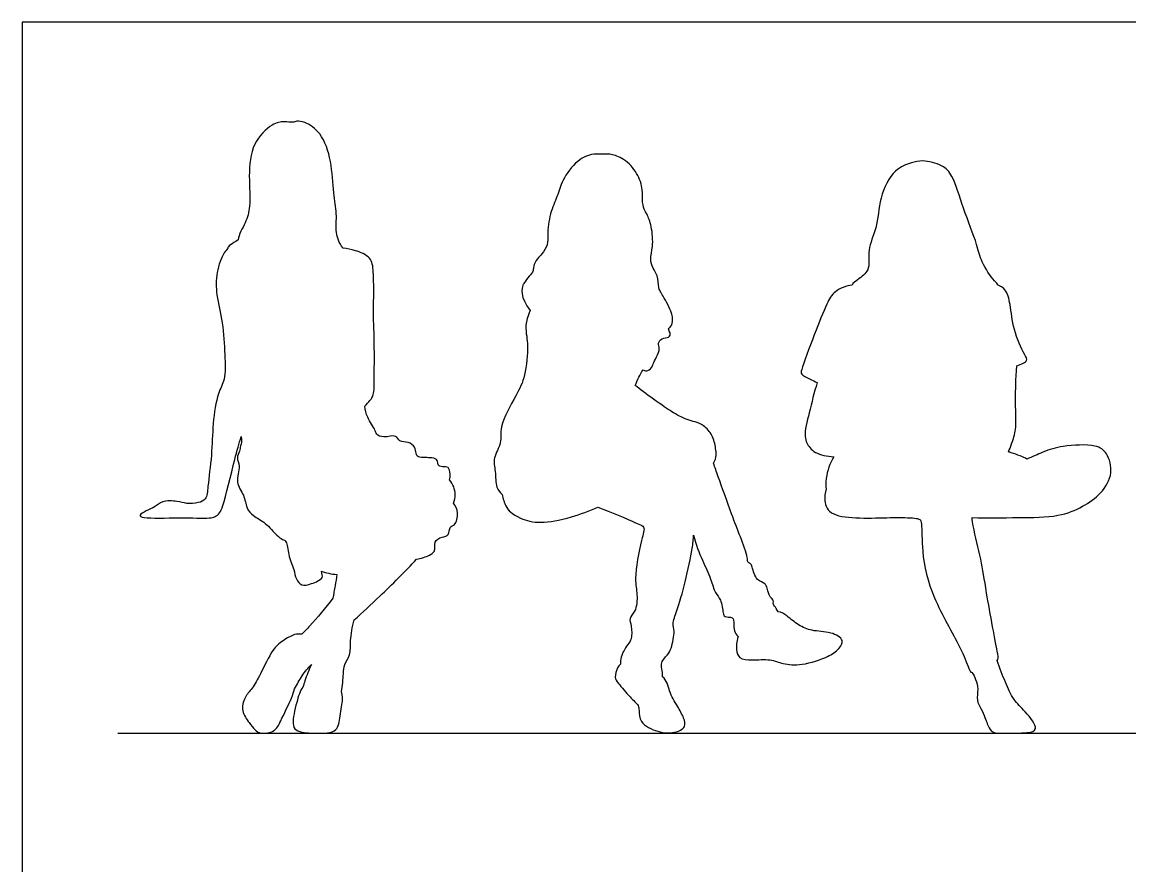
# Model space of a CAD drawing. Header units: millimetres. Extents: x 11.2 to 50.9, y -0.3 to 14.1.
# Drawn here: x 32.933 to 35.286, y 12.163 to 13.955 of the extents above; entities that cross this region are included whole.
import ezdxf

# ---------------------------------------------------------------- set-up
doc = ezdxf.new("R2010")
doc.units = ezdxf.units.MM
for name, color, linetype, true_color in [('AG-DIAGRAM', 7, 'Continuous', 0xfecc66), ('AG-OUTLINE', 7, 'Continuous', 0x8000ff), ('X-VPRT', 6, 'Continuous', 0xff00ff)]:
    doc.layers.add(name, color=color, linetype=linetype, true_color=true_color)

msp = doc.modelspace()

# ---------------------------------------------------------------- linework, layer by layer
at = {"layer": 'AG-DIAGRAM'}
msp.add_line((33.1366, 12.4451), (40.5802, 12.4451), dxfattribs=at)
at = {"layer": 'AG-OUTLINE'}
for points, knots in [([(33.6153, 13.4751), (33.6056, 13.4877), (33.5983, 13.5092), (33.6027, 13.5496), (33.5933, 13.5935), (33.5915, 13.6598), (33.5711, 13.7196), (33.5361, 13.7437), (33.5169, 13.746), (33.5079, 13.7417), (33.4892, 13.7456), (33.4619, 13.7394), (33.4197, 13.6975), (33.4138, 13.6296), (33.4192, 13.5648), (33.4093, 13.5306), (33.3936, 13.5048), (33.3921, 13.4927)], [-9.049458, -9.049458, -9.049458, -9.049458, -8.724584, -8.355825, -7.963393, -7.483995, -7.020519, -6.651099, -6.408079, -6.231962, -5.987247, -5.68397, -5.250193, -4.764567, -4.295978, -3.941168, -3.590345, -3.590345, -3.590345, -3.590345]), ([(34.2523, 13.2168), (34.2589, 13.2125), (34.268, 13.2137), (34.2778, 13.2395), (34.2894, 13.2598), (34.2826, 13.2709), (34.29, 13.2852), (34.3019, 13.2838), (34.3159, 13.2929), (34.3017, 13.3026), (34.3149, 13.3109), (34.3191, 13.3321), (34.2956, 13.3719), (34.29, 13.3813), (34.2843, 13.3914), (34.284, 13.4175), (34.2724, 13.4325), (34.2662, 13.4525), (34.2742, 13.4794), (34.2712, 13.5199), (34.2615, 13.547), (34.2555, 13.5537), (34.2494, 13.5741), (34.2526, 13.6002), (34.2407, 13.6355), (34.2136, 13.6658), (34.1848, 13.6756), (34.1737, 13.6741), (34.1451, 13.6773), (34.1109, 13.6629), (34.0795, 13.6206), (34.0704, 13.5851), (34.0534, 13.5494), (34.0486, 13.505), (34.0511, 13.4837), (34.0375, 13.4621), (34.0275, 13.4537), (34.0185, 13.4373), (34.0198, 13.4264), (34.0102, 13.4158), (33.9984, 13.4004), (33.9953, 13.3935), (33.9894, 13.372), (34.0125, 13.3427)], [11.30698, 11.30698, 11.30698, 11.30698, 11.955087, 12.128346, 12.329925, 12.539823, 12.761195, 13.128501, 13.295959, 14.250089, 14.422203, 15.530206, 16.312651, 16.493713, 16.684926, 16.965003, 17.209521, 17.455473, 17.749512, 18.113653, 18.406932, 18.570887, 18.817981, 19.107721, 19.446235, 19.806106, 20.102617, 20.288595, 20.57746, 20.918034, 21.318381, 21.658743, 22.012482, 22.38356, 22.647401, 22.899676, 23.105431, 23.340937, 23.515018, 23.758147, 24.021031, 24.291208, 25.655343, 25.655343, 25.655343, 25.655343]), ([(35.0047, 13.3974), (35.0057, 13.399), (34.9946, 13.4088), (34.9689, 13.4471), (34.9621, 13.4841), (34.9313, 13.5594), (34.9119, 13.6281), (34.8891, 13.653), (34.8458, 13.6631), (34.8218, 13.6569), (34.7823, 13.643), (34.7529, 13.5817), (34.7507, 13.5187), (34.7271, 13.4734), (34.7361, 13.4318), (34.714, 13.4115), (34.6958, 13.4007), (34.6963, 13.397)], [-8.254625, -8.254625, -8.254625, -8.254625, -8.07843, -7.67795, -7.31454, -6.788984, -6.297617, -5.970945, -5.598664, -5.309077, -4.950682, -4.483591, -4.01806, -3.609864, -3.25257, -2.937187, -2.676786, -2.676786, -2.676786, -2.676786]), ([(33.3921, 13.4927), (33.3786, 13.4849), (33.3679, 13.4766), (33.3705, 13.4751), (33.3712, 13.4749)], [0, 0, 0, 0, 0.3945823, 0.4712186, 0.4712186, 0.4712186, 0.4712186]), ([(33.3712, 13.4749), (33.3682, 13.4723), (33.359, 13.4625), (33.3441, 13.4224), (33.3452, 13.3752), (33.3606, 13.3165), (33.3638, 13.251), (33.3659, 13.1958), (33.3473, 13.1669), (33.3375, 13.1007), (33.3369, 13.0373), (33.3275, 12.9721), (33.3261, 12.9414), (33.3074, 12.9335), (33.2824, 12.932), (33.2629, 12.9383), (33.2304, 12.9397), (33.2156, 12.9246), (33.1985, 12.9188), (33.1794, 12.9073), (33.1954, 12.9006), (33.2685, 12.9034), (33.329, 12.9012), (33.3431, 12.9037), (33.3537, 12.9135), (33.3617, 12.9299), (33.3833, 13.0226), (33.3941, 13.0602), (33.3985, 13.0754)], [-8.930972, -8.930972, -8.930972, -8.930972, -8.768563, -8.387795, -7.991302, -7.546924, -7.075253, -6.661026, -6.33244, -5.873994, -5.403157, -4.93582, -4.6261, -4.389612, -4.107783, -3.841702, -3.526765, -3.267426, -3.017463, -2.80924, -2.622471, -2.140925, -1.690031, -1.484663, -1.285892, -1.044007, -0.464716, -0.106769, -0.106769, -0.106769, -0.106769]), ([(33.661, 13.1396), (33.6655, 13.1441), (33.6736, 13.1532), (33.6814, 13.1644), (33.6811, 13.2036), (33.6818, 13.2835), (33.6789, 13.3302), (33.6803, 13.3688), (33.68, 13.4243), (33.6759, 13.4571), (33.6405, 13.4711), (33.624, 13.4744), (33.6153, 13.4751)], [-3.383698, -3.383698, -3.383698, -3.383698, -3.203058, -2.98652, -2.637577, -2.117461, -1.724191, -1.368544, -0.941097, -0.6258, -0.293164, 0, 0, 0, 0]), ([(34.6963, 13.397), (34.6837, 13.3955), (34.6575, 13.3853), (34.6406, 13.3548), (34.6166, 13.2944), (34.5885, 13.2198), (34.5869, 13.2063), (34.6015, 13.2001), (34.6171, 13.1922), (34.622, 13.1897)], [0, 0, 0, 0, 0.356466, 0.684204, 1.165962, 1.67777, 1.855613, 2.128196, 2.244072, 2.244072, 2.244072, 2.244072]), ([(35.0456, 13.2253), (35.0561, 13.2287), (35.0718, 13.2356), (35.0598, 13.2517), (35.037, 13.3036), (35.0331, 13.3535), (35.024, 13.3882), (35.0107, 13.3949), (35.0047, 13.3974)], [1.551403, 1.551403, 1.551403, 1.551403, 1.821151, 2.036566, 2.471266, 2.892932, 3.222918, 3.476808, 3.476808, 3.476808, 3.476808]), ([(34.0125, 13.3427), (34.0068, 13.3302), (34.0014, 13.3117), (34.005, 13.2873), (34.008, 13.2665), (34.0027, 13.202), (33.9836, 13.1633), (33.9447, 13.0974), (33.954, 13.0624), (33.932, 13.0301), (33.9394, 13.0017), (33.9386, 12.967), (33.9481, 12.9567), (33.9525, 12.9521)], [-3.760198, -3.760198, -3.760198, -3.760198, -3.469793, -3.187008, -2.918975, -2.467314, -2.065459, -1.574643, -1.236417, -0.897364, -0.585831, -0.252516, 0, 0, 0, 0]), ([(35.028, 13.0427), (35.0302, 13.048), (35.0362, 13.0618), (35.0451, 13.0912), (35.0435, 13.1233), (35.0432, 13.149), (35.0435, 13.1962), (35.0456, 13.2253)], [0.7078262, 0.7078262, 0.7078262, 0.7078262, 0.769849, 0.8660801, 0.9623112, 1.0585424, 1.1547735, 1.1547735, 1.1547735, 1.1547735]), ([(34.4017, 13.0185), (34.4088, 13.0305), (34.4064, 13.051), (34.4009, 13.0781), (34.3814, 13.0993), (34.3689, 13.1046), (34.3626, 13.1064), (34.3522, 13.1085), (34.3263, 13.1187), (34.2977, 13.1379), (34.256, 13.1673), (34.2408, 13.1794), (34.2355, 13.1838)], [-2.617606, -2.617606, -2.617606, -2.617606, -2.320106, -2.007335, -1.702598, -1.443403, -1.443403, -1.443403, -1.108672, -0.749235, -0.319387, -0.087575, -0.087575, -0.087575, -0.087575]), ([(34.622, 13.1897), (34.6152, 13.1687), (34.6059, 13.1277), (34.5917, 13.076), (34.6055, 13.049), (34.6256, 13.0357), (34.6499, 13.0331), (34.6574, 13.0324)], [0, 0, 0, 0, 0.468786, 0.881586, 1.1755, 1.509737, 1.655011, 1.655011, 1.655011, 1.655011]), ([(33.8412, 12.9834), (33.8425, 12.9874), (33.8432, 12.9954), (33.8399, 13.0121), (33.826, 13.0098), (33.8153, 13.0135), (33.8164, 13.026), (33.8038, 13.0318), (33.7741, 13.0287), (33.7691, 13.0395), (33.7688, 13.0537), (33.7537, 13.0648), (33.734, 13.0626), (33.7284, 13.0807), (33.7019, 13.0713), (33.6846, 13.0792), (33.6841, 13.0897), (33.6647, 13.1164), (33.6623, 13.1316), (33.661, 13.1396)], [-3.841564, -3.841564, -3.841564, -3.841564, -3.636844, -3.423386, -3.225769, -3.047579, -2.868566, -2.668009, -2.363024, -2.187993, -1.979531, -1.743325, -1.503602, -1.294502, -1.010106, -0.77766, -0.602906, -0.281672, 0, 0, 0, 0]), ([(33.3985, 13.0754), (33.4004, 13.0657), (33.3967, 13.0551), (33.3956, 13.0441), (33.3873, 13.0294), (33.3988, 13.0122), (33.3843, 12.9767), (33.406, 12.9518), (33.4088, 12.9231), (33.4241, 12.9057), (33.4509, 12.8929), (33.473, 12.8654), (33.4855, 12.8564), (33.4967, 12.8532), (33.4976, 12.8227), (33.5113, 12.7939), (33.5139, 12.773), (33.5268, 12.7565), (33.5474, 12.7619), (33.5752, 12.7738), (33.5702, 12.7832), (33.569, 12.7889)], [4.519539, 4.519539, 4.519539, 4.519539, 4.746956, 4.944927, 5.168005, 5.416044, 5.756651, 6.078998, 6.385003, 6.654274, 6.973119, 7.318539, 7.543107, 7.717861, 8.024695, 8.360926, 8.627481, 8.868532, 9.132284, 9.428691, 9.641418, 9.641418, 9.641418, 9.641418]), ([(34.9507, 12.9031), (34.9833, 12.9021), (35.0469, 12.9035), (35.1326, 12.9031), (35.1859, 12.9252), (35.2258, 12.9526), (35.252, 12.9963), (35.2389, 13.0407), (35.2129, 13.0602), (35.1417, 13.0557), (35.1078, 13.0455), (35.0786, 13.0321), (35.0672, 13.027)], [0, 0, 0, 0, 0.570377, 1.100923, 1.531252, 1.92882, 2.327153, 2.696389, 3.010774, 3.482821, 3.870033, 4.140962, 4.140962, 4.140962, 4.140962]), ([(35.0672, 13.027), (35.0592, 13.0327), (35.0457, 13.0368), (35.03, 13.042), (35.028, 13.0427)], [-0.5331578, -0.5331578, -0.5331578, -0.5331578, -0.2194557, -0.1715801, -0.1715801, -0.1715801, -0.1715801]), ([(34.5388, 12.7026), (34.5336, 12.7143), (34.5265, 12.7181), (34.5299, 12.7264), (34.5226, 12.7337), (34.5199, 12.7382), (34.5169, 12.7477), (34.5124, 12.7645), (34.4923, 12.7679), (34.4839, 12.7973), (34.4814, 12.8051), (34.4729, 12.8084), (34.4751, 12.8202), (34.4571, 12.866), (34.4404, 12.9092), (34.4131, 12.9861), (34.4048, 13.0096), (34.4017, 13.0185)], [6.407871, 6.407871, 6.407871, 6.407871, 7.054946, 7.204639, 7.378913, 7.501296, 8.007384, 8.212343, 8.455197, 8.753426, 8.913323, 9.06028, 9.234443, 9.615209, 10.022971, 10.535823, 10.810081, 10.810081, 10.810081, 10.810081]), ([(34.6574, 13.0324), (34.6484, 13.0187), (34.6407, 12.9939), (34.6397, 12.9681), (34.6411, 12.964)], [0, 0, 0, 0, 0.4043916, 0.6196809, 0.6196809, 0.6196809, 0.6196809]), ([(33.8493, 12.9337), (33.8517, 12.9398), (33.8555, 12.9563), (33.8485, 12.9741), (33.8412, 12.9834)], [2.1438121, 2.1438121, 2.1438121, 2.1438121, 2.3326791, 2.6646742, 2.6646742, 2.6646742, 2.6646742]), ([(34.6411, 12.964), (34.6384, 12.9556), (34.6365, 12.9377), (34.649, 12.8976), (34.777, 12.9042), (34.8256, 12.9027), (34.8411, 12.9001), (34.8449, 12.8875), (34.8428, 12.825), (34.865, 12.7314), (34.9244, 12.6335), (34.9431, 12.5858), (34.9468, 12.5742), (34.9506, 12.5743)], [-8.982645, -8.982645, -8.982645, -8.982645, -8.68549, -8.324372, -7.692839, -7.279269, -7.078096, -6.893862, -6.454546, -5.872766, -5.248726, -4.841558, -4.653257, -4.653257, -4.653257, -4.653257]), ([(33.9525, 12.9521), (33.9547, 12.943), (33.9618, 12.9206), (33.9729, 12.9113), (34.016, 12.8901), (34.0475, 12.8897), (34.1004, 12.9046), (34.1192, 12.9103), (34.1384, 12.917), (34.156, 12.925)], [7.532405, 7.532405, 7.532405, 7.532405, 7.720337, 8.032104, 8.032104, 8.424913, 8.424913, 8.424913, 8.816872, 8.816872, 8.816872, 8.816872]), ([(33.7706, 12.8147), (33.7758, 12.8154), (33.785, 12.818), (33.8144, 12.828), (33.8058, 12.8526), (33.825, 12.8626), (33.8412, 12.8635), (33.8401, 12.8854), (33.8547, 12.8856), (33.8608, 12.9144), (33.8539, 12.9277), (33.8493, 12.9337)], [0, 0, 0, 0, 0.228029, 0.518485, 0.770892, 1.015583, 1.229936, 1.461392, 1.647119, 1.934614, 2.207265, 2.207265, 2.207265, 2.207265]), ([(34.156, 12.925), (34.2213, 12.9001), (34.2413, 12.8884), (34.2576, 12.8845), (34.2473, 12.8521), (34.2319, 12.7729), (34.2411, 12.7418), (34.2378, 12.7035), (34.221, 12.6895), (34.2286, 12.6729), (34.2282, 12.6445), (34.2208, 12.6358), (34.212, 12.6238), (34.2027, 12.6004), (34.2041, 12.592)], [0, 0, 0, 0, 0.342063, 0.540154, 0.843527, 1.358149, 1.692693, 2.030073, 2.273915, 2.504295, 2.800195, 2.987912, 3.274006, 3.585725, 3.585725, 3.585725, 3.585725]), ([(35.0038, 12.5994), (35.0075, 12.602), (35.0047, 12.6174), (34.9797, 12.7483), (34.9718, 12.811), (34.9555, 12.8703), (34.9515, 12.8974), (34.9507, 12.9031)], [-4.075624, -4.075624, -4.075624, -4.075624, -3.862852, -3.189307, -2.685076, -2.185606, -2.045231, -2.045231, -2.045231, -2.045231]), ([(34.2932, 12.5646), (34.2953, 12.5718), (34.2856, 12.595), (34.3037, 12.6095), (34.314, 12.6288), (34.3201, 12.662), (34.3136, 12.6783), (34.3247, 12.7056), (34.342, 12.7648), (34.3573, 12.8365), (34.3587, 12.8563), (34.3594, 12.866)], [4.591742, 4.591742, 4.591742, 4.591742, 4.840207, 5.086983, 5.276671, 5.637808, 5.883318, 6.239244, 6.703344, 7.184975, 7.491092, 7.491092, 7.491092, 7.491092]), ([(34.3594, 12.866), (34.3637, 12.8453), (34.378, 12.812), (34.3959, 12.7746), (34.4042, 12.7426), (34.4185, 12.7298), (34.4217, 12.7008), (34.4245, 12.6911), (34.4456, 12.6929), (34.4438, 12.677), (34.4457, 12.6572), (34.4538, 12.6502)], [11.304789, 11.304789, 11.304789, 11.304789, 11.714418, 12.100427, 12.424267, 12.67728, 12.985272, 13.155129, 13.378766, 13.632243, 13.917764, 13.917764, 13.917764, 13.917764]), ([(33.6384, 12.6856), (33.6572, 12.7023), (33.6902, 12.7329), (33.7483, 12.7895), (33.7706, 12.8147)], [0, 0, 0, 0, 0.497391, 1.058143, 1.058143, 1.058143, 1.058143]), ([(33.569, 12.7889), (33.5741, 12.7872), (33.5844, 12.7844), (33.5959, 12.7826), (33.6017, 12.7821)], [0, 0, 0, 0, 0.2288067, 0.4683078, 0.4683078, 0.4683078, 0.4683078]), ([(33.6017, 12.7821), (33.6006, 12.7744), (33.598, 12.7581), (33.5949, 12.7406), (33.5931, 12.7316)], [-22.5454408, -22.5454408, -22.5454408, -22.5454408, -22.3942816, -22.2348203, -22.2348203, -22.2348203, -22.2348203]), ([(33.5931, 12.7316), (33.5783, 12.7111), (33.5511, 12.6801), (33.5328, 12.6606), (33.5273, 12.6554)], [-3.7347637, -3.7347637, -3.7347637, -3.7347637, -3.2352931, -3.0237925, -3.0237925, -3.0237925, -3.0237925]), ([(33.6117, 12.5334), (33.6137, 12.5456), (33.6158, 12.5713), (33.6166, 12.5909), (33.6321, 12.6119), (33.629, 12.641), (33.6346, 12.6706), (33.6384, 12.6856)], [-19.100707, -19.100707, -19.100707, -19.100707, -18.749657, -18.49361, -18.216175, -17.8993, -17.545781, -17.545781, -17.545781, -17.545781]), ([(34.4538, 12.6502), (34.45, 12.6382), (34.4499, 12.6235), (34.4549, 12.6016), (34.4849, 12.5996), (34.5222, 12.6034), (34.5496, 12.591), (34.5902, 12.5885), (34.6443, 12.6055), (34.6674, 12.6227), (34.6816, 12.644), (34.6491, 12.6616), (34.6109, 12.661), (34.582, 12.6741), (34.559, 12.6932), (34.5459, 12.7031), (34.5388, 12.7026)], [5.628857, 5.628857, 5.628857, 5.628857, 5.898416, 6.144988, 6.438591, 6.789408, 7.095904, 7.457515, 7.885422, 8.195271, 8.438094, 8.74593, 9.105416, 9.422869, 9.740413, 9.986209, 9.986209, 9.986209, 9.986209]), ([(33.5273, 12.6554), (33.5222, 12.6557), (33.5113, 12.6562), (33.4857, 12.6413), (33.4635, 12.6225), (33.4402, 12.5708), (33.423, 12.5407), (33.4049, 12.5217), (33.3979, 12.4918), (33.4149, 12.4676), (33.4271, 12.4521), (33.4393, 12.4426), (33.4717, 12.4477), (33.4821, 12.4708), (33.5063, 12.52), (33.51, 12.5326), (33.5121, 12.5391)], [0, 0, 0, 0, 0.224576, 0.525625, 0.83901, 1.267769, 1.608872, 1.896568, 2.199537, 2.503129, 2.750843, 2.977817, 3.281867, 3.567372, 3.985594, 4.245888, 4.245888, 4.245888, 4.245888]), ([(33.5121, 12.5391), (33.5172, 12.5481), (33.5288, 12.5704), (33.5405, 12.5834), (33.5476, 12.5912)], [-0.5940382, -0.5940382, -0.5940382, -0.5940382, -0.3219797, 0, 0, 0, 0]), ([(33.5476, 12.5912), (33.5425, 12.5793), (33.5356, 12.5626), (33.5309, 12.5473), (33.5297, 12.543)], [-21.2424084, -21.2424084, -21.2424084, -21.2424084, -20.9565459, -20.8368028, -20.8368028, -20.8368028, -20.8368028]), ([(34.2041, 12.592), (34.2017, 12.5895), (34.1974, 12.5846), (34.1901, 12.5628), (34.2003, 12.5506), (34.2232, 12.5215), (34.2431, 12.505), (34.2436, 12.4928), (34.2441, 12.4654), (34.284, 12.4463), (34.3174, 12.4438), (34.3444, 12.4572), (34.3387, 12.4788), (34.325, 12.503), (34.3067, 12.5323), (34.3031, 12.5573), (34.2932, 12.5646)], [-8.715086, -8.715086, -8.715086, -8.715086, -8.53301, -8.274881, -8.053097, -7.700491, -7.414732, -7.224878, -6.946021, -6.581134, -6.241716, -5.958342, -5.715598, -5.410666, -5.065394, -4.755023, -4.755023, -4.755023, -4.755023]), ([(34.9506, 12.5743), (34.9538, 12.5695), (34.9591, 12.5591), (34.9646, 12.539), (34.9594, 12.5143), (34.97, 12.498), (34.9786, 12.4781), (34.9827, 12.4649), (34.992, 12.4441), (35.0196, 12.4454), (35.0637, 12.4448), (35.0961, 12.4515), (35.0636, 12.4922), (35.0364, 12.5173), (35.0219, 12.5529), (35.0093, 12.583), (35.0038, 12.5994)], [0, 0, 0, 0, 0.238125, 0.500066, 0.782152, 1.03425, 1.294331, 1.513786, 1.763141, 2.130752, 2.542629, 2.804403, 3.168978, 3.487552, 3.884018, 4.298841, 4.298841, 4.298841, 4.298841]), ([(33.5297, 12.543), (33.5235, 12.5352), (33.5157, 12.5092), (33.5057, 12.4665), (33.5134, 12.4504), (33.5335, 12.4456), (33.5521, 12.4451), (33.6029, 12.4436), (33.608, 12.4765), (33.6135, 12.5121), (33.6147, 12.5229), (33.6117, 12.5334)], [0, 0, 0, 0, 0.35151, 0.778292, 1.022499, 1.290714, 1.581352, 1.996081, 2.349869, 2.737705, 2.966845, 2.966845, 2.966845, 2.966845])]:
    msp.add_open_spline(points, degree=3, knots=knots, dxfattribs=at)
msp.add_open_spline([(34.2355, 13.1838), (34.2397, 13.1953), (34.2454, 13.2071), (34.2523, 13.2168)], degree=3, dxfattribs=at)
at = {"layer": 'X-VPRT'}
msp.add_lwpolyline([(32.9334, 13.9555), (32.9334, 12.1267), (40.7834, 12.1267), (40.7834, 13.9555)], close=True, dxfattribs=at)

doc.saveas('drawing.dxf')
